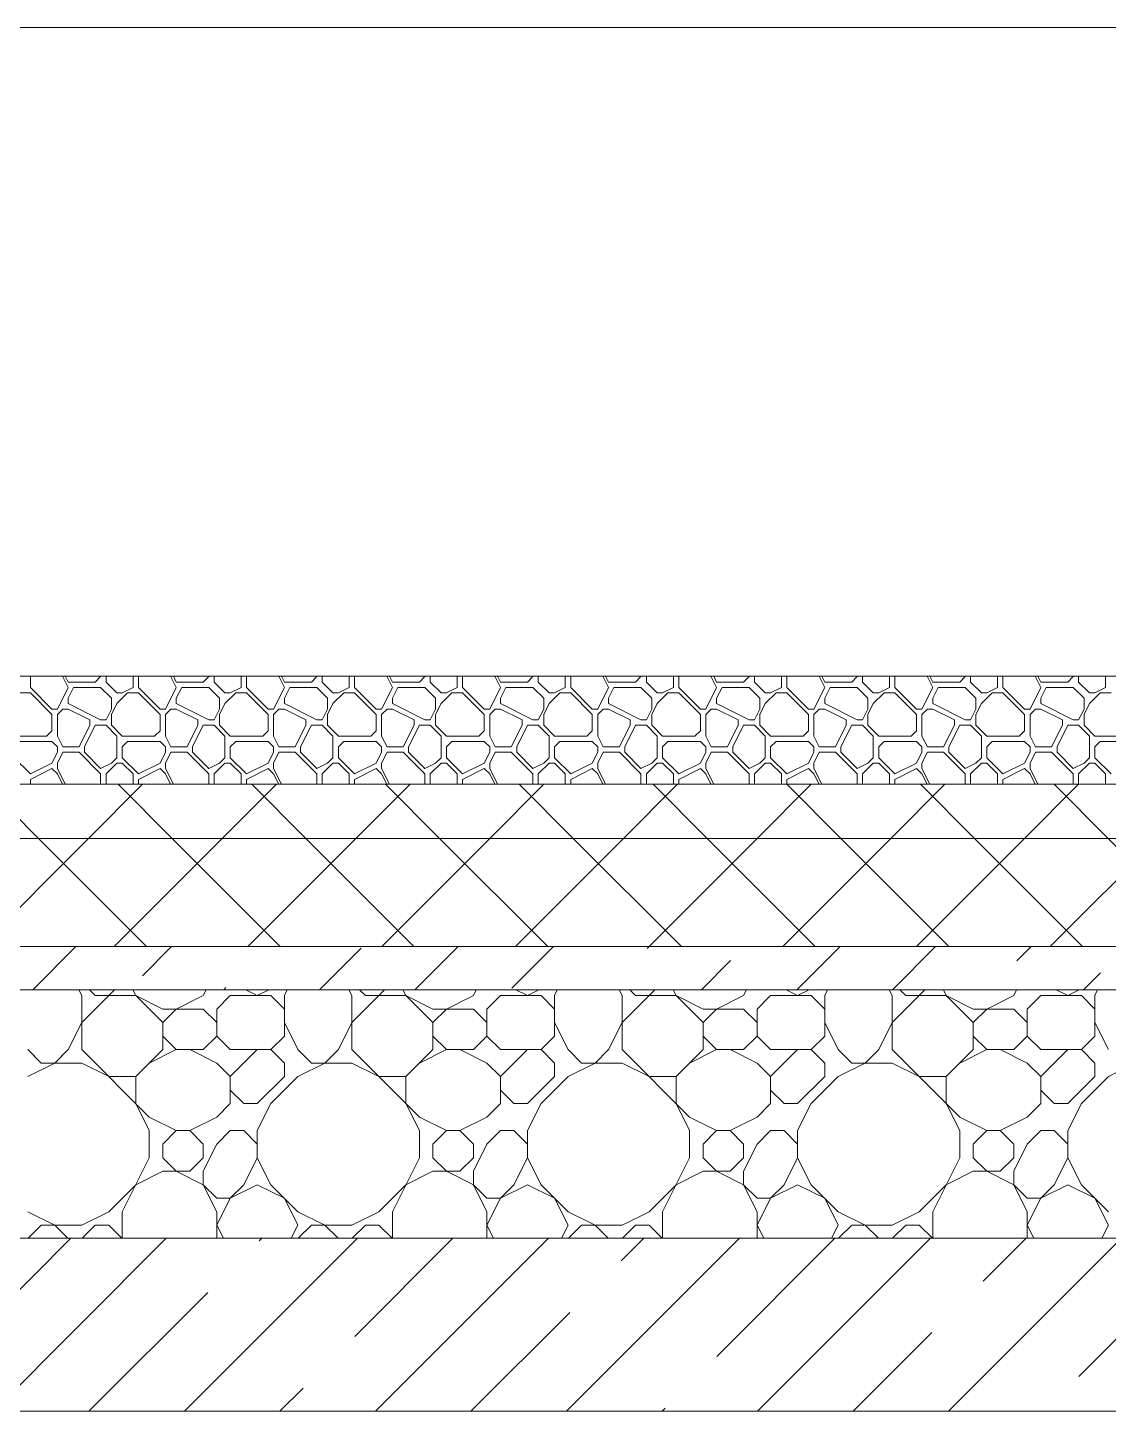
# Model space of a CAD drawing. Header units: millimetres. Extents: x 53645 to 137188, y 78097 to 135533.
# Drawn here: x 66644 to 67644, y 109600 to 110880 of the extents above; entities that cross this region are included whole.
import ezdxf

# ---------------------------------------------------------------- set-up
doc = ezdxf.new("R2010")
doc.units = ezdxf.units.MM
doc.layers.add('hatch', color=7, linetype='Continuous', lineweight=5)
doc.layers.add('Wall2', color=5, linetype='Continuous', lineweight=5)

msp = doc.modelspace()

# ---------------------------------------------------------------- linework, layer by layer
at = {"layer": 'hatch', "color": 251, "ltscale": 100}
for points in [[(66647, 110269.6), (66647, 110280)], [(66682, 110269.6), (66676.8, 110280)], [(66682, 110274.6), (66679.3, 110280)], [(66682, 110274.6), (66707, 110274.6)], [(66707, 110274.6), (66712, 110279.6)], [(66712, 110279.6), (66712, 110280)], [(66717, 110274.6), (66717, 110280)], [(66727, 110264.6), (66717, 110274.6)], [(66742, 110269.6), (66742, 110280)], [(66747, 110269.6), (66747, 110280)], [(66782, 110269.6), (66776.8, 110280)], [(66782, 110274.6), (66779.3, 110280)], [(66782, 110274.6), (66807, 110274.6)], [(66807, 110274.6), (66812, 110279.6)], [(66812, 110279.6), (66812, 110280)], [(66817, 110274.6), (66817, 110280)], [(66827, 110264.6), (66817, 110274.6)], [(66842, 110269.6), (66842, 110280)], [(66847, 110269.6), (66847, 110280)], [(66882, 110269.6), (66876.8, 110280)], [(66882, 110274.6), (66879.3, 110280)], [(66882, 110274.6), (66907, 110274.6)], [(66907, 110274.6), (66912, 110279.6)], [(66912, 110279.6), (66912, 110280)], [(66917, 110274.6), (66917, 110280)], [(66927, 110264.6), (66917, 110274.6)], [(66942, 110269.6), (66942, 110280)], [(66947, 110269.6), (66947, 110280)], [(66982, 110269.6), (66976.8, 110280)], [(66982, 110274.6), (66979.3, 110280)], [(66982, 110274.6), (67007, 110274.6)], [(67007, 110274.6), (67012, 110279.6)], [(67012, 110279.6), (67012, 110280)], [(67017, 110274.6), (67017, 110280)], [(67027, 110264.6), (67017, 110274.6)], [(67042, 110269.6), (67042, 110280)], [(67047, 110269.6), (67047, 110280)], [(67082, 110269.6), (67076.8, 110280)], [(67082, 110274.6), (67079.3, 110280)], [(67082, 110274.6), (67107, 110274.6)], [(67107, 110274.6), (67112, 110279.6)], [(67112, 110279.6), (67112, 110280)], [(67117, 110274.6), (67117, 110280)], [(67127, 110264.6), (67117, 110274.6)], [(67142, 110269.6), (67142, 110280)], [(67147, 110269.6), (67147, 110280)], [(67182, 110269.6), (67176.8, 110280)], [(67182, 110274.6), (67179.3, 110280)], [(67182, 110274.6), (67207, 110274.6)], [(67207, 110274.6), (67212, 110279.6)], [(67212, 110279.6), (67212, 110280)], [(67217, 110274.6), (67217, 110280)], [(67227, 110264.6), (67217, 110274.6)], [(67242, 110269.6), (67242, 110280)], [(67247, 110269.6), (67247, 110280)], [(67282, 110269.6), (67276.8, 110280)], [(67282, 110274.6), (67279.3, 110280)], [(67282, 110274.6), (67307, 110274.6)], [(67307, 110274.6), (67312, 110279.6)], [(67312, 110279.6), (67312, 110280)], [(67317, 110274.6), (67317, 110280)], [(67327, 110264.6), (67317, 110274.6)], [(67342, 110269.6), (67342, 110280)], [(67347, 110269.6), (67347, 110280)], [(67382, 110269.6), (67376.8, 110280)], [(67382, 110274.6), (67379.3, 110280)], [(67382, 110274.6), (67407, 110274.6)], [(67407, 110274.6), (67412, 110279.6)], [(67412, 110279.6), (67412, 110280)], [(67417, 110274.6), (67417, 110280)], [(67427, 110264.6), (67417, 110274.6)], [(67442, 110269.6), (67442, 110280)], [(67447, 110269.6), (67447, 110280)], [(67482, 110269.6), (67476.8, 110280)], [(67482, 110274.6), (67479.3, 110280)], [(67482, 110274.6), (67507, 110274.6)], [(67507, 110274.6), (67512, 110279.6)], [(67512, 110279.6), (67512, 110280)], [(67517, 110274.6), (67517, 110280)], [(67527, 110264.6), (67517, 110274.6)], [(67542, 110269.6), (67542, 110280)], [(67547, 110269.6), (67547, 110280)], [(67582, 110269.6), (67576.8, 110280)], [(67582, 110274.6), (67579.3, 110280)], [(67582, 110274.6), (67607, 110274.6)], [(67607, 110274.6), (67612, 110279.6)], [(67612, 110279.6), (67612, 110280)], [(67617, 110274.6), (67617, 110280)], [(67627, 110264.6), (67617, 110274.6)], [(67642, 110269.6), (67642, 110280)], [(66637, 110264.6), (66647, 110264.6)], [(66667, 110249.6), (66647, 110269.6)], [(66667, 110244.6), (66647, 110264.6)], [(66672, 110249.6), (66682, 110269.6)], [(66682, 110259.6), (66687, 110269.6)], [(66682, 110254.6), (66682, 110259.6)], [(66687, 110269.6), (66712, 110269.6)], [(66722, 110259.6), (66712, 110269.6)], [(66722, 110249.6), (66722, 110259.6)], [(66727, 110264.6), (66732, 110264.6)], [(66727, 110254.6), (66737, 110264.6)], [(66732, 110264.6), (66742, 110269.6)], [(66737, 110264.6), (66747, 110264.6)], [(66767, 110249.6), (66747, 110269.6)], [(66767, 110244.6), (66747, 110264.6)], [(66772, 110249.6), (66782, 110269.6)], [(66782, 110259.6), (66787, 110269.6)], [(66782, 110254.6), (66782, 110259.6)], [(66787, 110269.6), (66812, 110269.6)], [(66822, 110259.6), (66812, 110269.6)], [(66822, 110249.6), (66822, 110259.6)], [(66827, 110264.6), (66832, 110264.6)], [(66827, 110254.6), (66837, 110264.6)], [(66832, 110264.6), (66842, 110269.6)], [(66837, 110264.6), (66847, 110264.6)], [(66867, 110249.6), (66847, 110269.6)], [(66867, 110244.6), (66847, 110264.6)], [(66872, 110249.6), (66882, 110269.6)], [(66882, 110259.6), (66887, 110269.6)], [(66882, 110254.6), (66882, 110259.6)], [(66887, 110269.6), (66912, 110269.6)], [(66922, 110259.6), (66912, 110269.6)], [(66922, 110249.6), (66922, 110259.6)], [(66927, 110264.6), (66932, 110264.6)], [(66927, 110254.6), (66937, 110264.6)], [(66932, 110264.6), (66942, 110269.6)], [(66937, 110264.6), (66947, 110264.6)], [(66967, 110249.6), (66947, 110269.6)], [(66967, 110244.6), (66947, 110264.6)], [(66972, 110249.6), (66982, 110269.6)], [(66982, 110259.6), (66987, 110269.6)], [(66982, 110254.6), (66982, 110259.6)], [(66987, 110269.6), (67012, 110269.6)], [(67022, 110259.6), (67012, 110269.6)], [(67022, 110249.6), (67022, 110259.6)], [(67027, 110264.6), (67032, 110264.6)], [(67027, 110254.6), (67037, 110264.6)], [(67032, 110264.6), (67042, 110269.6)], [(67037, 110264.6), (67047, 110264.6)], [(67067, 110249.6), (67047, 110269.6)], [(67067, 110244.6), (67047, 110264.6)], [(67072, 110249.6), (67082, 110269.6)], [(67082, 110259.6), (67087, 110269.6)], [(67082, 110254.6), (67082, 110259.6)], [(67087, 110269.6), (67112, 110269.6)], [(67122, 110259.6), (67112, 110269.6)], [(67122, 110249.6), (67122, 110259.6)], [(67127, 110264.6), (67132, 110264.6)], [(67127, 110254.6), (67137, 110264.6)], [(67132, 110264.6), (67142, 110269.6)], [(67137, 110264.6), (67147, 110264.6)], [(67167, 110249.6), (67147, 110269.6)], [(67167, 110244.6), (67147, 110264.6)], [(67172, 110249.6), (67182, 110269.6)], [(67182, 110259.6), (67187, 110269.6)], [(67182, 110254.6), (67182, 110259.6)], [(67187, 110269.6), (67212, 110269.6)], [(67222, 110259.6), (67212, 110269.6)], [(67222, 110249.6), (67222, 110259.6)], [(67227, 110264.6), (67232, 110264.6)], [(67227, 110254.6), (67237, 110264.6)], [(67232, 110264.6), (67242, 110269.6)], [(67237, 110264.6), (67247, 110264.6)], [(67267, 110249.6), (67247, 110269.6)], [(67267, 110244.6), (67247, 110264.6)], [(67272, 110249.6), (67282, 110269.6)], [(67282, 110259.6), (67287, 110269.6)], [(67282, 110254.6), (67282, 110259.6)], [(67287, 110269.6), (67312, 110269.6)], [(67322, 110259.6), (67312, 110269.6)], [(67322, 110249.6), (67322, 110259.6)], [(67327, 110264.6), (67332, 110264.6)], [(67327, 110254.6), (67337, 110264.6)], [(67332, 110264.6), (67342, 110269.6)], [(67337, 110264.6), (67347, 110264.6)], [(67367, 110249.6), (67347, 110269.6)], [(67367, 110244.6), (67347, 110264.6)], [(67372, 110249.6), (67382, 110269.6)], [(67382, 110259.6), (67387, 110269.6)], [(67382, 110254.6), (67382, 110259.6)], [(67387, 110269.6), (67412, 110269.6)], [(67422, 110259.6), (67412, 110269.6)], [(67422, 110249.6), (67422, 110259.6)], [(67427, 110264.6), (67432, 110264.6)], [(67427, 110254.6), (67437, 110264.6)], [(67432, 110264.6), (67442, 110269.6)], [(67437, 110264.6), (67447, 110264.6)], [(67467, 110249.6), (67447, 110269.6)], [(67467, 110244.6), (67447, 110264.6)], [(67472, 110249.6), (67482, 110269.6)], [(67482, 110259.6), (67487, 110269.6)], [(67482, 110254.6), (67482, 110259.6)], [(67487, 110269.6), (67512, 110269.6)], [(67522, 110259.6), (67512, 110269.6)], [(67522, 110249.6), (67522, 110259.6)], [(67527, 110264.6), (67532, 110264.6)], [(67527, 110254.6), (67537, 110264.6)], [(67532, 110264.6), (67542, 110269.6)], [(67537, 110264.6), (67547, 110264.6)], [(67567, 110249.6), (67547, 110269.6)], [(67567, 110244.6), (67547, 110264.6)], [(67572, 110249.6), (67582, 110269.6)], [(67582, 110259.6), (67587, 110269.6)], [(67582, 110254.6), (67582, 110259.6)], [(67587, 110269.6), (67612, 110269.6)], [(67622, 110259.6), (67612, 110269.6)], [(67622, 110249.6), (67622, 110259.6)], [(67627, 110264.6), (67632, 110264.6)], [(67627, 110254.6), (67637, 110264.6)], [(67632, 110264.6), (67642, 110269.6)], [(67637, 110264.6), (67647, 110264.6)], [(66667, 110249.6), (66672, 110249.6)], [(66672, 110244.6), (66677, 110249.6)], [(66677, 110249.6), (66682, 110249.6)], [(66712, 110239.6), (66682, 110254.6)], [(66702, 110239.6), (66682, 110249.6)], [(66717, 110239.6), (66722, 110249.6)], [(66717, 110239.6), (66722, 110249.6)], [(66722, 110244.6), (66727, 110254.6)], [(66767, 110249.6), (66772, 110249.6)], [(66772, 110244.6), (66777, 110249.6)], [(66777, 110249.6), (66782, 110249.6)], [(66812, 110239.6), (66782, 110254.6)], [(66802, 110239.6), (66782, 110249.6)], [(66817, 110239.6), (66822, 110249.6)], [(66817, 110239.6), (66822, 110249.6)], [(66822, 110244.6), (66827, 110254.6)], [(66867, 110249.6), (66872, 110249.6)], [(66872, 110244.6), (66877, 110249.6)], [(66877, 110249.6), (66882, 110249.6)], [(66912, 110239.6), (66882, 110254.6)], [(66902, 110239.6), (66882, 110249.6)], [(66917, 110239.6), (66922, 110249.6)], [(66917, 110239.6), (66922, 110249.6)], [(66922, 110244.6), (66927, 110254.6)], [(66967, 110249.6), (66972, 110249.6)], [(66972, 110244.6), (66977, 110249.6)], [(66977, 110249.6), (66982, 110249.6)], [(67012, 110239.6), (66982, 110254.6)], [(67002, 110239.6), (66982, 110249.6)], [(67017, 110239.6), (67022, 110249.6)], [(67017, 110239.6), (67022, 110249.6)], [(67022, 110244.6), (67027, 110254.6)], [(67067, 110249.6), (67072, 110249.6)], [(67072, 110244.6), (67077, 110249.6)], [(67077, 110249.6), (67082, 110249.6)], [(67112, 110239.6), (67082, 110254.6)], [(67102, 110239.6), (67082, 110249.6)], [(67117, 110239.6), (67122, 110249.6)], [(67117, 110239.6), (67122, 110249.6)], [(67122, 110244.6), (67127, 110254.6)], [(67167, 110249.6), (67172, 110249.6)], [(67172, 110244.6), (67177, 110249.6)], [(67177, 110249.6), (67182, 110249.6)], [(67212, 110239.6), (67182, 110254.6)], [(67202, 110239.6), (67182, 110249.6)], [(67217, 110239.6), (67222, 110249.6)], [(67217, 110239.6), (67222, 110249.6)], [(67222, 110244.6), (67227, 110254.6)], [(67267, 110249.6), (67272, 110249.6)], [(67272, 110244.6), (67277, 110249.6)], [(67277, 110249.6), (67282, 110249.6)], [(67312, 110239.6), (67282, 110254.6)], [(67302, 110239.6), (67282, 110249.6)], [(67317, 110239.6), (67322, 110249.6)], [(67317, 110239.6), (67322, 110249.6)], [(67322, 110244.6), (67327, 110254.6)], [(67367, 110249.6), (67372, 110249.6)], [(67372, 110244.6), (67377, 110249.6)], [(67377, 110249.6), (67382, 110249.6)], [(67412, 110239.6), (67382, 110254.6)], [(67402, 110239.6), (67382, 110249.6)], [(67417, 110239.6), (67422, 110249.6)], [(67417, 110239.6), (67422, 110249.6)], [(67422, 110244.6), (67427, 110254.6)], [(67467, 110249.6), (67472, 110249.6)], [(67472, 110244.6), (67477, 110249.6)], [(67477, 110249.6), (67482, 110249.6)], [(67512, 110239.6), (67482, 110254.6)], [(67502, 110239.6), (67482, 110249.6)], [(67517, 110239.6), (67522, 110249.6)], [(67517, 110239.6), (67522, 110249.6)], [(67522, 110244.6), (67527, 110254.6)], [(67567, 110249.6), (67572, 110249.6)], [(67572, 110244.6), (67577, 110249.6)], [(67577, 110249.6), (67582, 110249.6)], [(67612, 110239.6), (67582, 110254.6)], [(67602, 110239.6), (67582, 110249.6)], [(67617, 110239.6), (67622, 110249.6)], [(67617, 110239.6), (67622, 110249.6)], [(67622, 110244.6), (67627, 110254.6)], [(66667, 110229.6), (66667, 110244.6)], [(66672, 110224.6), (66672, 110244.6)], [(66692, 110214.6), (66702, 110234.6)], [(66697, 110214.6), (66707, 110234.6)], [(66702, 110234.6), (66702, 110239.6)], [(66707, 110234.6), (66717, 110234.6)], [(66712, 110239.6), (66717, 110239.6)], [(66727, 110224.6), (66717, 110234.6)], [(66722, 110234.6), (66722, 110244.6)], [(66732, 110224.6), (66722, 110234.6)], [(66767, 110229.6), (66767, 110244.6)], [(66772, 110224.6), (66772, 110244.6)], [(66792, 110214.6), (66802, 110234.6)], [(66797, 110214.6), (66807, 110234.6)], [(66802, 110234.6), (66802, 110239.6)], [(66807, 110234.6), (66817, 110234.6)], [(66812, 110239.6), (66817, 110239.6)], [(66827, 110224.6), (66817, 110234.6)], [(66822, 110234.6), (66822, 110244.6)], [(66832, 110224.6), (66822, 110234.6)], [(66867, 110229.6), (66867, 110244.6)], [(66872, 110224.6), (66872, 110244.6)], [(66892, 110214.6), (66902, 110234.6)], [(66897, 110214.6), (66907, 110234.6)], [(66902, 110234.6), (66902, 110239.6)], [(66907, 110234.6), (66917, 110234.6)], [(66912, 110239.6), (66917, 110239.6)], [(66927, 110224.6), (66917, 110234.6)], [(66922, 110234.6), (66922, 110244.6)], [(66932, 110224.6), (66922, 110234.6)], [(66967, 110229.6), (66967, 110244.6)], [(66972, 110224.6), (66972, 110244.6)], [(66992, 110214.6), (67002, 110234.6)], [(66997, 110214.6), (67007, 110234.6)], [(67002, 110234.6), (67002, 110239.6)], [(67007, 110234.6), (67017, 110234.6)], [(67012, 110239.6), (67017, 110239.6)], [(67027, 110224.6), (67017, 110234.6)], [(67022, 110234.6), (67022, 110244.6)], [(67032, 110224.6), (67022, 110234.6)], [(67067, 110229.6), (67067, 110244.6)], [(67072, 110224.6), (67072, 110244.6)], [(67092, 110214.6), (67102, 110234.6)], [(67097, 110214.6), (67107, 110234.6)], [(67102, 110234.6), (67102, 110239.6)], [(67107, 110234.6), (67117, 110234.6)], [(67112, 110239.6), (67117, 110239.6)], [(67127, 110224.6), (67117, 110234.6)], [(67122, 110234.6), (67122, 110244.6)], [(67132, 110224.6), (67122, 110234.6)], [(67167, 110229.6), (67167, 110244.6)], [(67172, 110224.6), (67172, 110244.6)], [(67192, 110214.6), (67202, 110234.6)], [(67197, 110214.6), (67207, 110234.6)], [(67202, 110234.6), (67202, 110239.6)], [(67207, 110234.6), (67217, 110234.6)], [(67212, 110239.6), (67217, 110239.6)], [(67227, 110224.6), (67217, 110234.6)], [(67222, 110234.6), (67222, 110244.6)], [(67232, 110224.6), (67222, 110234.6)], [(67267, 110229.6), (67267, 110244.6)], [(67272, 110224.6), (67272, 110244.6)], [(67292, 110214.6), (67302, 110234.6)], [(67297, 110214.6), (67307, 110234.6)], [(67302, 110234.6), (67302, 110239.6)], [(67307, 110234.6), (67317, 110234.6)], [(67312, 110239.6), (67317, 110239.6)], [(67327, 110224.6), (67317, 110234.6)], [(67322, 110234.6), (67322, 110244.6)], [(67332, 110224.6), (67322, 110234.6)], [(67367, 110229.6), (67367, 110244.6)], [(67372, 110224.6), (67372, 110244.6)], [(67392, 110214.6), (67402, 110234.6)], [(67397, 110214.6), (67407, 110234.6)], [(67402, 110234.6), (67402, 110239.6)], [(67407, 110234.6), (67417, 110234.6)], [(67412, 110239.6), (67417, 110239.6)], [(67427, 110224.6), (67417, 110234.6)], [(67422, 110234.6), (67422, 110244.6)], [(67432, 110224.6), (67422, 110234.6)], [(67467, 110229.6), (67467, 110244.6)], [(67472, 110224.6), (67472, 110244.6)], [(67492, 110214.6), (67502, 110234.6)], [(67497, 110214.6), (67507, 110234.6)], [(67502, 110234.6), (67502, 110239.6)], [(67507, 110234.6), (67517, 110234.6)], [(67512, 110239.6), (67517, 110239.6)], [(67527, 110224.6), (67517, 110234.6)], [(67522, 110234.6), (67522, 110244.6)], [(67532, 110224.6), (67522, 110234.6)], [(67567, 110229.6), (67567, 110244.6)], [(67572, 110224.6), (67572, 110244.6)], [(67592, 110214.6), (67602, 110234.6)], [(67597, 110214.6), (67607, 110234.6)], [(67602, 110234.6), (67602, 110239.6)], [(67607, 110234.6), (67617, 110234.6)], [(67612, 110239.6), (67617, 110239.6)], [(67627, 110224.6), (67617, 110234.6)], [(67622, 110234.6), (67622, 110244.6)], [(67632, 110224.6), (67622, 110234.6)], [(66632, 110224.6), (66662, 110224.6)], [(66662, 110224.6), (66667, 110229.6)], [(66677, 110214.6), (66672, 110224.6)], [(66727, 110204.6), (66727, 110224.6)], [(66732, 110224.6), (66762, 110224.6)], [(66762, 110224.6), (66767, 110229.6)], [(66777, 110214.6), (66772, 110224.6)], [(66827, 110204.6), (66827, 110224.6)], [(66832, 110224.6), (66862, 110224.6)], [(66862, 110224.6), (66867, 110229.6)], [(66877, 110214.6), (66872, 110224.6)], [(66927, 110204.6), (66927, 110224.6)], [(66932, 110224.6), (66962, 110224.6)], [(66962, 110224.6), (66967, 110229.6)], [(66977, 110214.6), (66972, 110224.6)], [(67027, 110204.6), (67027, 110224.6)], [(67032, 110224.6), (67062, 110224.6)], [(67062, 110224.6), (67067, 110229.6)], [(67077, 110214.6), (67072, 110224.6)], [(67127, 110204.6), (67127, 110224.6)], [(67132, 110224.6), (67162, 110224.6)], [(67162, 110224.6), (67167, 110229.6)], [(67177, 110214.6), (67172, 110224.6)], [(67227, 110204.6), (67227, 110224.6)], [(67232, 110224.6), (67262, 110224.6)], [(67262, 110224.6), (67267, 110229.6)], [(67277, 110214.6), (67272, 110224.6)], [(67327, 110204.6), (67327, 110224.6)], [(67332, 110224.6), (67362, 110224.6)], [(67362, 110224.6), (67367, 110229.6)], [(67377, 110214.6), (67372, 110224.6)], [(67427, 110204.6), (67427, 110224.6)], [(67432, 110224.6), (67462, 110224.6)], [(67462, 110224.6), (67467, 110229.6)], [(67477, 110214.6), (67472, 110224.6)], [(67527, 110204.6), (67527, 110224.6)], [(67532, 110224.6), (67562, 110224.6)], [(67562, 110224.6), (67567, 110229.6)], [(67577, 110214.6), (67572, 110224.6)], [(67627, 110204.6), (67627, 110224.6)], [(67632, 110224.6), (67662, 110224.6)], [(66637, 110219.6), (66667, 110219.6)], [(66672, 110214.6), (66667, 110219.6)], [(66667, 110199.6), (66672, 110209.6)], [(66672, 110209.6), (66672, 110214.6)], [(66672, 110199.6), (66677, 110209.6)], [(66677, 110214.6), (66692, 110214.6)], [(66677, 110209.6), (66692, 110209.6)], [(66712, 110189.6), (66692, 110209.6)], [(66697, 110209.6), (66697, 110214.6)], [(66712, 110194.6), (66697, 110209.6)], [(66732, 110214.6), (66737, 110219.6)], [(66732, 110204.6), (66732, 110214.6)], [(66737, 110219.6), (66767, 110219.6)], [(66772, 110214.6), (66767, 110219.6)], [(66767, 110199.6), (66772, 110209.6)], [(66772, 110209.6), (66772, 110214.6)], [(66772, 110199.6), (66777, 110209.6)], [(66777, 110214.6), (66792, 110214.6)], [(66777, 110209.6), (66792, 110209.6)], [(66812, 110189.6), (66792, 110209.6)], [(66797, 110209.6), (66797, 110214.6)], [(66812, 110194.6), (66797, 110209.6)], [(66832, 110214.6), (66837, 110219.6)], [(66832, 110204.6), (66832, 110214.6)], [(66837, 110219.6), (66867, 110219.6)], [(66872, 110214.6), (66867, 110219.6)], [(66867, 110199.6), (66872, 110209.6)], [(66872, 110209.6), (66872, 110214.6)], [(66872, 110199.6), (66877, 110209.6)], [(66877, 110214.6), (66892, 110214.6)], [(66877, 110209.6), (66892, 110209.6)], [(66912, 110189.6), (66892, 110209.6)], [(66897, 110209.6), (66897, 110214.6)], [(66912, 110194.6), (66897, 110209.6)], [(66932, 110214.6), (66937, 110219.6)], [(66932, 110204.6), (66932, 110214.6)], [(66937, 110219.6), (66967, 110219.6)], [(66972, 110214.6), (66967, 110219.6)], [(66967, 110199.6), (66972, 110209.6)], [(66972, 110209.6), (66972, 110214.6)], [(66972, 110199.6), (66977, 110209.6)], [(66977, 110214.6), (66992, 110214.6)], [(66977, 110209.6), (66992, 110209.6)], [(67012, 110189.6), (66992, 110209.6)], [(66997, 110209.6), (66997, 110214.6)], [(67012, 110194.6), (66997, 110209.6)], [(67032, 110214.6), (67037, 110219.6)], [(67032, 110204.6), (67032, 110214.6)], [(67037, 110219.6), (67067, 110219.6)], [(67072, 110214.6), (67067, 110219.6)], [(67067, 110199.6), (67072, 110209.6)], [(67072, 110209.6), (67072, 110214.6)], [(67072, 110199.6), (67077, 110209.6)], [(67077, 110214.6), (67092, 110214.6)], [(67077, 110209.6), (67092, 110209.6)], [(67112, 110189.6), (67092, 110209.6)], [(67097, 110209.6), (67097, 110214.6)], [(67112, 110194.6), (67097, 110209.6)], [(67132, 110214.6), (67137, 110219.6)], [(67132, 110204.6), (67132, 110214.6)], [(67137, 110219.6), (67167, 110219.6)], [(67172, 110214.6), (67167, 110219.6)], [(67167, 110199.6), (67172, 110209.6)], [(67172, 110209.6), (67172, 110214.6)], [(67172, 110199.6), (67177, 110209.6)], [(67177, 110214.6), (67192, 110214.6)], [(67177, 110209.6), (67192, 110209.6)], [(67212, 110189.6), (67192, 110209.6)], [(67197, 110209.6), (67197, 110214.6)], [(67212, 110194.6), (67197, 110209.6)], [(67232, 110214.6), (67237, 110219.6)], [(67232, 110204.6), (67232, 110214.6)], [(67237, 110219.6), (67267, 110219.6)], [(67272, 110214.6), (67267, 110219.6)], [(67267, 110199.6), (67272, 110209.6)], [(67272, 110209.6), (67272, 110214.6)], [(67272, 110199.6), (67277, 110209.6)], [(67277, 110214.6), (67292, 110214.6)], [(67277, 110209.6), (67292, 110209.6)], [(67312, 110189.6), (67292, 110209.6)], [(67297, 110209.6), (67297, 110214.6)], [(67312, 110194.6), (67297, 110209.6)], [(67332, 110214.6), (67337, 110219.6)], [(67332, 110204.6), (67332, 110214.6)], [(67337, 110219.6), (67367, 110219.6)], [(67372, 110214.6), (67367, 110219.6)], [(67367, 110199.6), (67372, 110209.6)], [(67372, 110209.6), (67372, 110214.6)], [(67372, 110199.6), (67377, 110209.6)], [(67377, 110214.6), (67392, 110214.6)], [(67377, 110209.6), (67392, 110209.6)], [(67412, 110189.6), (67392, 110209.6)], [(67397, 110209.6), (67397, 110214.6)], [(67412, 110194.6), (67397, 110209.6)], [(67432, 110214.6), (67437, 110219.6)], [(67432, 110204.6), (67432, 110214.6)], [(67437, 110219.6), (67467, 110219.6)], [(67472, 110214.6), (67467, 110219.6)], [(67467, 110199.6), (67472, 110209.6)], [(67472, 110209.6), (67472, 110214.6)], [(67472, 110199.6), (67477, 110209.6)], [(67477, 110214.6), (67492, 110214.6)], [(67477, 110209.6), (67492, 110209.6)], [(67512, 110189.6), (67492, 110209.6)], [(67497, 110209.6), (67497, 110214.6)], [(67512, 110194.6), (67497, 110209.6)], [(67532, 110214.6), (67537, 110219.6)], [(67532, 110204.6), (67532, 110214.6)], [(67537, 110219.6), (67567, 110219.6)], [(67572, 110214.6), (67567, 110219.6)], [(67567, 110199.6), (67572, 110209.6)], [(67572, 110209.6), (67572, 110214.6)], [(67572, 110199.6), (67577, 110209.6)], [(67577, 110214.6), (67592, 110214.6)], [(67577, 110209.6), (67592, 110209.6)], [(67612, 110189.6), (67592, 110209.6)], [(67597, 110209.6), (67597, 110214.6)], [(67612, 110194.6), (67597, 110209.6)], [(67632, 110214.6), (67637, 110219.6)], [(67632, 110204.6), (67632, 110214.6)], [(67637, 110219.6), (67667, 110219.6)], [(66647, 110189.6), (66632, 110204.6)], [(66647, 110189.6), (66667, 110199.6)], [(66672, 110194.6), (66672, 110199.6)], [(66712, 110194.6), (66722, 110199.6)], [(66717, 110189.6), (66727, 110199.6)], [(66722, 110199.6), (66727, 110204.6)], [(66727, 110199.6), (66732, 110199.6)], [(66747, 110189.6), (66732, 110204.6)], [(66742, 110189.6), (66732, 110199.6)], [(66747, 110189.6), (66767, 110199.6)], [(66772, 110194.6), (66772, 110199.6)], [(66812, 110194.6), (66822, 110199.6)], [(66817, 110189.6), (66827, 110199.6)], [(66822, 110199.6), (66827, 110204.6)], [(66827, 110199.6), (66832, 110199.6)], [(66847, 110189.6), (66832, 110204.6)], [(66842, 110189.6), (66832, 110199.6)], [(66847, 110189.6), (66867, 110199.6)], [(66872, 110194.6), (66872, 110199.6)], [(66912, 110194.6), (66922, 110199.6)], [(66917, 110189.6), (66927, 110199.6)], [(66922, 110199.6), (66927, 110204.6)], [(66927, 110199.6), (66932, 110199.6)], [(66947, 110189.6), (66932, 110204.6)], [(66942, 110189.6), (66932, 110199.6)], [(66947, 110189.6), (66967, 110199.6)], [(66972, 110194.6), (66972, 110199.6)], [(67012, 110194.6), (67022, 110199.6)], [(67017, 110189.6), (67027, 110199.6)], [(67022, 110199.6), (67027, 110204.6)], [(67027, 110199.6), (67032, 110199.6)], [(67047, 110189.6), (67032, 110204.6)], [(67042, 110189.6), (67032, 110199.6)], [(67047, 110189.6), (67067, 110199.6)], [(67072, 110194.6), (67072, 110199.6)], [(67112, 110194.6), (67122, 110199.6)], [(67117, 110189.6), (67127, 110199.6)], [(67122, 110199.6), (67127, 110204.6)], [(67127, 110199.6), (67132, 110199.6)], [(67147, 110189.6), (67132, 110204.6)], [(67142, 110189.6), (67132, 110199.6)], [(67147, 110189.6), (67167, 110199.6)], [(67172, 110194.6), (67172, 110199.6)], [(67212, 110194.6), (67222, 110199.6)], [(67217, 110189.6), (67227, 110199.6)], [(67222, 110199.6), (67227, 110204.6)], [(67227, 110199.6), (67232, 110199.6)], [(67247, 110189.6), (67232, 110204.6)], [(67242, 110189.6), (67232, 110199.6)], [(67247, 110189.6), (67267, 110199.6)], [(67272, 110194.6), (67272, 110199.6)], [(67312, 110194.6), (67322, 110199.6)], [(67317, 110189.6), (67327, 110199.6)], [(67322, 110199.6), (67327, 110204.6)], [(67327, 110199.6), (67332, 110199.6)], [(67347, 110189.6), (67332, 110204.6)], [(67342, 110189.6), (67332, 110199.6)], [(67347, 110189.6), (67367, 110199.6)], [(67372, 110194.6), (67372, 110199.6)], [(67412, 110194.6), (67422, 110199.6)], [(67417, 110189.6), (67427, 110199.6)], [(67422, 110199.6), (67427, 110204.6)], [(67427, 110199.6), (67432, 110199.6)], [(67447, 110189.6), (67432, 110204.6)], [(67442, 110189.6), (67432, 110199.6)], [(67447, 110189.6), (67467, 110199.6)], [(67472, 110194.6), (67472, 110199.6)], [(67512, 110194.6), (67522, 110199.6)], [(67517, 110189.6), (67527, 110199.6)], [(67522, 110199.6), (67527, 110204.6)], [(67527, 110199.6), (67532, 110199.6)], [(67547, 110189.6), (67532, 110204.6)], [(67542, 110189.6), (67532, 110199.6)], [(67547, 110189.6), (67567, 110199.6)], [(67572, 110194.6), (67572, 110199.6)], [(67612, 110194.6), (67622, 110199.6)], [(67617, 110189.6), (67627, 110199.6)], [(67622, 110199.6), (67627, 110204.6)], [(67627, 110199.6), (67632, 110199.6)], [(67647, 110189.6), (67632, 110204.6)], [(67642, 110189.6), (67632, 110199.6)], [(66647, 110184.6), (66667, 110194.6)], [(66647, 110180), (66647, 110184.6)], [(66672, 110189.6), (66667, 110194.6)], [(66679.3, 110180), (66672, 110194.6)], [(66676.8, 110180), (66672, 110189.6)], [(66712, 110180), (66712, 110189.6)], [(66717, 110180), (66717, 110189.6)], [(66742, 110180), (66742, 110189.6)], [(66747, 110184.6), (66767, 110194.6)], [(66747, 110180), (66747, 110184.6)], [(66772, 110189.6), (66767, 110194.6)], [(66779.3, 110180), (66772, 110194.6)], [(66776.8, 110180), (66772, 110189.6)], [(66812, 110180), (66812, 110189.6)], [(66817, 110180), (66817, 110189.6)], [(66842, 110180), (66842, 110189.6)], [(66847, 110184.6), (66867, 110194.6)], [(66847, 110180), (66847, 110184.6)], [(66872, 110189.6), (66867, 110194.6)], [(66879.3, 110180), (66872, 110194.6)], [(66876.8, 110180), (66872, 110189.6)], [(66912, 110180), (66912, 110189.6)], [(66917, 110180), (66917, 110189.6)], [(66942, 110180), (66942, 110189.6)], [(66947, 110184.6), (66967, 110194.6)], [(66947, 110180), (66947, 110184.6)], [(66972, 110189.6), (66967, 110194.6)], [(66979.3, 110180), (66972, 110194.6)], [(66976.8, 110180), (66972, 110189.6)], [(67012, 110180), (67012, 110189.6)], [(67017, 110180), (67017, 110189.6)], [(67042, 110180), (67042, 110189.6)], [(67047, 110184.6), (67067, 110194.6)], [(67047, 110180), (67047, 110184.6)], [(67072, 110189.6), (67067, 110194.6)], [(67079.3, 110180), (67072, 110194.6)], [(67076.8, 110180), (67072, 110189.6)], [(67112, 110180), (67112, 110189.6)], [(67117, 110180), (67117, 110189.6)], [(67142, 110180), (67142, 110189.6)], [(67147, 110184.6), (67167, 110194.6)], [(67147, 110180), (67147, 110184.6)], [(67172, 110189.6), (67167, 110194.6)], [(67179.3, 110180), (67172, 110194.6)], [(67176.8, 110180), (67172, 110189.6)], [(67212, 110180), (67212, 110189.6)], [(67217, 110180), (67217, 110189.6)], [(67242, 110180), (67242, 110189.6)], [(67247, 110184.6), (67267, 110194.6)], [(67247, 110180), (67247, 110184.6)], [(67272, 110189.6), (67267, 110194.6)], [(67279.3, 110180), (67272, 110194.6)], [(67276.8, 110180), (67272, 110189.6)], [(67312, 110180), (67312, 110189.6)], [(67317, 110180), (67317, 110189.6)], [(67342, 110180), (67342, 110189.6)], [(67347, 110184.6), (67367, 110194.6)], [(67347, 110180), (67347, 110184.6)], [(67372, 110189.6), (67367, 110194.6)], [(67379.3, 110180), (67372, 110194.6)], [(67376.8, 110180), (67372, 110189.6)], [(67412, 110180), (67412, 110189.6)], [(67417, 110180), (67417, 110189.6)], [(67442, 110180), (67442, 110189.6)], [(67447, 110184.6), (67467, 110194.6)], [(67447, 110180), (67447, 110184.6)], [(67472, 110189.6), (67467, 110194.6)], [(67479.3, 110180), (67472, 110194.6)], [(67476.8, 110180), (67472, 110189.6)], [(67512, 110180), (67512, 110189.6)], [(67517, 110180), (67517, 110189.6)], [(67542, 110180), (67542, 110189.6)], [(67547, 110184.6), (67567, 110194.6)], [(67547, 110180), (67547, 110184.6)], [(67572, 110189.6), (67567, 110194.6)], [(67579.3, 110180), (67572, 110194.6)], [(67576.8, 110180), (67572, 110189.6)], [(67612, 110180), (67612, 110189.6)], [(67617, 110180), (67617, 110189.6)], [(67642, 110180), (67642, 110189.6)], [(74636.5, 110180), (61406.4, 110180)], [(61406.4, 110180), (74636.5, 110180)], [(66654.5, 110130), (66604.5, 110180)], [(66700.8, 110130), (66750.8, 110180)], [(66778.2, 110130), (66728.2, 110180)], [(66824.6, 110130), (66874.6, 110180)], [(66901.9, 110130), (66851.9, 110180)], [(66948.3, 110130), (66998.3, 110180)], [(67025.7, 110130), (66975.7, 110180)], [(67072.1, 110130), (67122.1, 110180)], [(67149.4, 110130), (67099.4, 110180)], [(67195.8, 110130), (67245.8, 110180)], [(67273.2, 110130), (67223.2, 110180)], [(67319.6, 110130), (67369.6, 110180)], [(67396.9, 110130), (67346.9, 110180)], [(67443.3, 110130), (67493.3, 110180)], [(67520.7, 110130), (67470.7, 110180)], [(67567, 110130), (67617, 110180)], [(67644.4, 110130), (67594.4, 110180)], [(74636.5, 110130), (61406.4, 110130)], [(61406.4, 110130), (74636.5, 110130)], [(66600.8, 110030), (66700.8, 110130)], [(66754.5, 110030), (66654.5, 110130)], [(66724.6, 110030), (66824.6, 110130)], [(66878.2, 110030), (66778.2, 110130)], [(66848.3, 110030), (66948.3, 110130)], [(67001.9, 110030), (66901.9, 110130)], [(66972.1, 110030), (67072.1, 110130)], [(67125.7, 110030), (67025.7, 110130)], [(67095.8, 110030), (67195.8, 110130)], [(67249.4, 110030), (67149.4, 110130)], [(67219.6, 110030), (67319.6, 110130)], [(67373.2, 110030), (67273.2, 110130)], [(67343.3, 110030), (67443.3, 110130)], [(67496.9, 110030), (67396.9, 110130)], [(67467, 110030), (67567, 110130)], [(67620.7, 110030), (67520.7, 110130)], [(67590.8, 110030), (67690.8, 110130)], [(67744.4, 110030), (67644.4, 110130)], [(74636.5, 110030), (61406.4, 110030)], [(61406.4, 110030), (74636.5, 110030)], [(66649.2, 109990), (66689.2, 110030)], [(66750.6, 110002.9), (66777.6, 110030)], [(67002.8, 109990), (67042.8, 110030)], [(67092.6, 109991.4), (67131.2, 110030)], [(67217.7, 110028.1), (67219.6, 110030)], [(67356.3, 109990), (67396.3, 110030)], [(67444.7, 109990), (67484.7, 110030)], [(67559.8, 110016.6), (67573.1, 110030)], [(66914.4, 109990), (66953, 110028.5)], [(67267.9, 109990), (67295, 110017.1)], [(67621.5, 109990), (67637.1, 110005.6)], [(66826, 109990), (66827.9, 109991.9)], [(74636.5, 109990), (61406.4, 109990)], [(61406.4, 109990), (74636.5, 109990)], [(66694.5, 109984.6), (66691.8, 109990)], [(66694.5, 109959.6), (66724.8, 109990)], [(66694.5, 109934.6), (66694.5, 109984.6)], [(66707, 109984.6), (66701.7, 109990)], [(66707, 109984.6), (66744.5, 109984.6)], [(66744.5, 109984.6), (66741.8, 109990)], [(66769.5, 109959.6), (66744.5, 109984.6)], [(66769.5, 109972.1), (66744.5, 109984.6)], [(66782, 109972.1), (66807, 109984.6)], [(66807, 109984.6), (66809.6, 109990)], [(66819.5, 109972.1), (66832, 109984.6)], [(66832, 109984.6), (66869.5, 109984.6)], [(66857, 109984.6), (66846.3, 109990)], [(66857, 109984.6), (66867.6, 109990)], [(66882, 109972.1), (66869.5, 109984.6)], [(66882, 109984.6), (66884.6, 109990)], [(66882, 109947.1), (66882, 109984.6)], [(66944.5, 109984.6), (66941.8, 109990)], [(66944.5, 109959.6), (66974.8, 109990)], [(66944.5, 109934.6), (66944.5, 109984.6)], [(66957, 109984.6), (66951.7, 109990)], [(66957, 109984.6), (66994.5, 109984.6)], [(66994.5, 109984.6), (66991.8, 109990)], [(67019.5, 109959.6), (66994.5, 109984.6)], [(67019.5, 109972.1), (66994.5, 109984.6)], [(67032, 109972.1), (67057, 109984.6)], [(67057, 109984.6), (67059.6, 109990)], [(67069.5, 109972.1), (67082, 109984.6)], [(67082, 109984.6), (67119.5, 109984.6)], [(67107, 109984.6), (67096.3, 109990)], [(67107, 109984.6), (67117.6, 109990)], [(67132, 109972.1), (67119.5, 109984.6)], [(67132, 109984.6), (67134.6, 109990)], [(67132, 109947.1), (67132, 109984.6)], [(67194.5, 109984.6), (67191.8, 109990)], [(67194.5, 109959.6), (67224.8, 109990)], [(67194.5, 109934.6), (67194.5, 109984.6)], [(67207, 109984.6), (67201.7, 109990)], [(67207, 109984.6), (67244.5, 109984.6)], [(67244.5, 109984.6), (67241.8, 109990)], [(67269.5, 109959.6), (67244.5, 109984.6)], [(67269.5, 109972.1), (67244.5, 109984.6)], [(67282, 109972.1), (67307, 109984.6)], [(67307, 109984.6), (67309.6, 109990)], [(67319.5, 109972.1), (67332, 109984.6)], [(67332, 109984.6), (67369.5, 109984.6)], [(67357, 109984.6), (67346.3, 109990)], [(67357, 109984.6), (67367.6, 109990)], [(67382, 109972.1), (67369.5, 109984.6)], [(67382, 109984.6), (67384.6, 109990)], [(67382, 109947.1), (67382, 109984.6)], [(67444.5, 109984.6), (67441.8, 109990)], [(67444.5, 109959.6), (67474.8, 109990)], [(67444.5, 109934.6), (67444.5, 109984.6)], [(67457, 109984.6), (67451.7, 109990)], [(67457, 109984.6), (67494.5, 109984.6)], [(67494.5, 109984.6), (67491.8, 109990)], [(67519.5, 109959.6), (67494.5, 109984.6)], [(67519.5, 109972.1), (67494.5, 109984.6)], [(67532, 109972.1), (67557, 109984.6)], [(67557, 109984.6), (67559.6, 109990)], [(67569.5, 109972.1), (67582, 109984.6)], [(67582, 109984.6), (67619.5, 109984.6)], [(67607, 109984.6), (67596.3, 109990)], [(67607, 109984.6), (67617.6, 109990)], [(67632, 109972.1), (67619.5, 109984.6)], [(67632, 109984.6), (67634.6, 109990)], [(67632, 109947.1), (67632, 109984.6)], [(66769.5, 109972.1), (66807, 109972.1)], [(66769.5, 109959.6), (66782, 109972.1)], [(66819.5, 109959.6), (66807, 109972.1)], [(66819.5, 109947.1), (66819.5, 109972.1)], [(67019.5, 109972.1), (67057, 109972.1)], [(67019.5, 109959.6), (67032, 109972.1)], [(67069.5, 109959.6), (67057, 109972.1)], [(67069.5, 109947.1), (67069.5, 109972.1)], [(67269.5, 109972.1), (67307, 109972.1)], [(67269.5, 109959.6), (67282, 109972.1)], [(67319.5, 109959.6), (67307, 109972.1)], [(67319.5, 109947.1), (67319.5, 109972.1)], [(67519.5, 109972.1), (67557, 109972.1)], [(67519.5, 109959.6), (67532, 109972.1)], [(67569.5, 109959.6), (67557, 109972.1)], [(67569.5, 109947.1), (67569.5, 109972.1)], [(66682, 109934.6), (66694.5, 109959.6)], [(66769.5, 109934.6), (66769.5, 109959.6)], [(66894.5, 109934.6), (66882, 109959.6)], [(66932, 109934.6), (66944.5, 109959.6)], [(67019.5, 109934.6), (67019.5, 109959.6)], [(67144.5, 109934.6), (67132, 109959.6)], [(67182, 109934.6), (67194.5, 109959.6)], [(67269.5, 109934.6), (67269.5, 109959.6)], [(67394.5, 109934.6), (67382, 109959.6)], [(67432, 109934.6), (67444.5, 109959.6)], [(67519.5, 109934.6), (67519.5, 109959.6)], [(67644.5, 109934.6), (67632, 109959.6)], [(66782, 109934.6), (66769.5, 109947.1)], [(66807, 109934.6), (66819.5, 109947.1)], [(66832, 109934.6), (66819.5, 109947.1)], [(66869.5, 109934.6), (66882, 109947.1)], [(67032, 109934.6), (67019.5, 109947.1)], [(67057, 109934.6), (67069.5, 109947.1)], [(67082, 109934.6), (67069.5, 109947.1)], [(67119.5, 109934.6), (67132, 109947.1)], [(67282, 109934.6), (67269.5, 109947.1)], [(67307, 109934.6), (67319.5, 109947.1)], [(67332, 109934.6), (67319.5, 109947.1)], [(67369.5, 109934.6), (67382, 109947.1)], [(67532, 109934.6), (67519.5, 109947.1)], [(67557, 109934.6), (67569.5, 109947.1)], [(67582, 109934.6), (67569.5, 109947.1)], [(67619.5, 109934.6), (67632, 109947.1)], [(66657, 109922.1), (66644.5, 109934.6)], [(66669.5, 109922.1), (66682, 109934.6)], [(66757, 109872.1), (66694.5, 109934.6)], [(66744.5, 109909.6), (66769.5, 109934.6)], [(66757, 109922.1), (66782, 109934.6)], [(66782, 109934.6), (66807, 109934.6)], [(66819.5, 109922.1), (66794.5, 109934.6)], [(66832, 109934.6), (66869.5, 109934.6)], [(66832, 109909.6), (66857, 109934.6)], [(66882, 109922.1), (66869.5, 109934.6)], [(66907, 109922.1), (66894.5, 109934.6)], [(66919.5, 109922.1), (66932, 109934.6)], [(67007, 109872.1), (66944.5, 109934.6)], [(66994.5, 109909.6), (67019.5, 109934.6)], [(67007, 109922.1), (67032, 109934.6)], [(67032, 109934.6), (67057, 109934.6)], [(67069.5, 109922.1), (67044.5, 109934.6)], [(67082, 109934.6), (67119.5, 109934.6)], [(67082, 109909.6), (67107, 109934.6)], [(67132, 109922.1), (67119.5, 109934.6)], [(67157, 109922.1), (67144.5, 109934.6)], [(67169.5, 109922.1), (67182, 109934.6)], [(67257, 109872.1), (67194.5, 109934.6)], [(67244.5, 109909.6), (67269.5, 109934.6)], [(67257, 109922.1), (67282, 109934.6)], [(67282, 109934.6), (67307, 109934.6)], [(67319.5, 109922.1), (67294.5, 109934.6)], [(67332, 109934.6), (67369.5, 109934.6)], [(67332, 109909.6), (67357, 109934.6)], [(67382, 109922.1), (67369.5, 109934.6)], [(67407, 109922.1), (67394.5, 109934.6)], [(67419.5, 109922.1), (67432, 109934.6)], [(67507, 109872.1), (67444.5, 109934.6)], [(67494.5, 109909.6), (67519.5, 109934.6)], [(67507, 109922.1), (67532, 109934.6)], [(67532, 109934.6), (67557, 109934.6)], [(67569.5, 109922.1), (67544.5, 109934.6)], [(67582, 109934.6), (67619.5, 109934.6)], [(67582, 109909.6), (67607, 109934.6)], [(67632, 109922.1), (67619.5, 109934.6)], [(66644.5, 109909.6), (66669.5, 109922.1)], [(66657, 109922.1), (66694.5, 109922.1)], [(66719.5, 109909.6), (66694.5, 109922.1)], [(66832, 109909.6), (66819.5, 109922.1)], [(66882, 109909.6), (66882, 109922.1)], [(66894.5, 109909.6), (66919.5, 109922.1)], [(66907, 109922.1), (66944.5, 109922.1)], [(66969.5, 109909.6), (66944.5, 109922.1)], [(67082, 109909.6), (67069.5, 109922.1)], [(67132, 109909.6), (67132, 109922.1)], [(67144.5, 109909.6), (67169.5, 109922.1)], [(67157, 109922.1), (67194.5, 109922.1)], [(67219.5, 109909.6), (67194.5, 109922.1)], [(67332, 109909.6), (67319.5, 109922.1)], [(67382, 109909.6), (67382, 109922.1)], [(67394.5, 109909.6), (67419.5, 109922.1)], [(67407, 109922.1), (67444.5, 109922.1)], [(67469.5, 109909.6), (67444.5, 109922.1)], [(67582, 109909.6), (67569.5, 109922.1)], [(67632, 109909.6), (67632, 109922.1)], [(67644.5, 109909.6), (67669.5, 109922.1)], [(66719.5, 109909.6), (66744.5, 109909.6)], [(66744.5, 109884.6), (66744.5, 109909.6)], [(66832, 109884.6), (66832, 109909.6)], [(66857, 109884.6), (66882, 109909.6)], [(66869.5, 109884.6), (66894.5, 109909.6)], [(66969.5, 109909.6), (66994.5, 109909.6)], [(66994.5, 109884.6), (66994.5, 109909.6)], [(67082, 109884.6), (67082, 109909.6)], [(67107, 109884.6), (67132, 109909.6)], [(67119.5, 109884.6), (67144.5, 109909.6)], [(67219.5, 109909.6), (67244.5, 109909.6)], [(67244.5, 109884.6), (67244.5, 109909.6)], [(67332, 109884.6), (67332, 109909.6)], [(67357, 109884.6), (67382, 109909.6)], [(67369.5, 109884.6), (67394.5, 109909.6)], [(67469.5, 109909.6), (67494.5, 109909.6)], [(67494.5, 109884.6), (67494.5, 109909.6)], [(67582, 109884.6), (67582, 109909.6)], [(67607, 109884.6), (67632, 109909.6)], [(67619.5, 109884.6), (67644.5, 109909.6)], [(66844.5, 109884.6), (66832, 109897.1)], [(67094.5, 109884.6), (67082, 109897.1)], [(67344.5, 109884.6), (67332, 109897.1)], [(67594.5, 109884.6), (67582, 109897.1)], [(66757, 109859.6), (66744.5, 109884.6)], [(66819.5, 109872.1), (66832, 109884.6)], [(66844.5, 109884.6), (66857, 109884.6)], [(66869.5, 109884.6), (66857, 109859.6)], [(67007, 109859.6), (66994.5, 109884.6)], [(67069.5, 109872.1), (67082, 109884.6)], [(67094.5, 109884.6), (67107, 109884.6)], [(67119.5, 109884.6), (67107, 109859.6)], [(67257, 109859.6), (67244.5, 109884.6)], [(67319.5, 109872.1), (67332, 109884.6)], [(67344.5, 109884.6), (67357, 109884.6)], [(67369.5, 109884.6), (67357, 109859.6)], [(67507, 109859.6), (67494.5, 109884.6)], [(67569.5, 109872.1), (67582, 109884.6)], [(67594.5, 109884.6), (67607, 109884.6)], [(67619.5, 109884.6), (67607, 109859.6)], [(66782, 109859.6), (66757, 109872.1)], [(66794.5, 109859.6), (66819.5, 109872.1)], [(67032, 109859.6), (67007, 109872.1)], [(67044.5, 109859.6), (67069.5, 109872.1)], [(67282, 109859.6), (67257, 109872.1)], [(67294.5, 109859.6), (67319.5, 109872.1)], [(67532, 109859.6), (67507, 109872.1)], [(67544.5, 109859.6), (67569.5, 109872.1)], [(66757, 109834.6), (66757, 109859.6)], [(66769.5, 109847.1), (66782, 109859.6)], [(66782, 109859.6), (66794.5, 109859.6)], [(66807, 109847.1), (66794.5, 109859.6)], [(66819.5, 109847.1), (66832, 109859.6)], [(66832, 109859.6), (66844.5, 109859.6)], [(66857, 109847.1), (66844.5, 109859.6)], [(66857, 109834.6), (66857, 109859.6)], [(67007, 109834.6), (67007, 109859.6)], [(67019.5, 109847.1), (67032, 109859.6)], [(67032, 109859.6), (67044.5, 109859.6)], [(67057, 109847.1), (67044.5, 109859.6)], [(67069.5, 109847.1), (67082, 109859.6)], [(67082, 109859.6), (67094.5, 109859.6)], [(67107, 109847.1), (67094.5, 109859.6)], [(67107, 109834.6), (67107, 109859.6)], [(67257, 109834.6), (67257, 109859.6)], [(67269.5, 109847.1), (67282, 109859.6)], [(67282, 109859.6), (67294.5, 109859.6)], [(67307, 109847.1), (67294.5, 109859.6)], [(67319.5, 109847.1), (67332, 109859.6)], [(67332, 109859.6), (67344.5, 109859.6)], [(67357, 109847.1), (67344.5, 109859.6)], [(67357, 109834.6), (67357, 109859.6)], [(67507, 109834.6), (67507, 109859.6)], [(67519.5, 109847.1), (67532, 109859.6)], [(67532, 109859.6), (67544.5, 109859.6)], [(67557, 109847.1), (67544.5, 109859.6)], [(67569.5, 109847.1), (67582, 109859.6)], [(67582, 109859.6), (67594.5, 109859.6)], [(67607, 109847.1), (67594.5, 109859.6)], [(67607, 109834.6), (67607, 109859.6)], [(66769.5, 109834.6), (66769.5, 109847.1)], [(66807, 109834.6), (66807, 109847.1)], [(66807, 109822.1), (66819.5, 109847.1)], [(67019.5, 109834.6), (67019.5, 109847.1)], [(67057, 109834.6), (67057, 109847.1)], [(67057, 109822.1), (67069.5, 109847.1)], [(67269.5, 109834.6), (67269.5, 109847.1)], [(67307, 109834.6), (67307, 109847.1)], [(67307, 109822.1), (67319.5, 109847.1)], [(67519.5, 109834.6), (67519.5, 109847.1)], [(67557, 109834.6), (67557, 109847.1)], [(67557, 109822.1), (67569.5, 109847.1)], [(66732, 109784.6), (66757, 109834.6)], [(66782, 109822.1), (66769.5, 109834.6)], [(66794.5, 109822.1), (66807, 109834.6)], [(66844.5, 109809.6), (66857, 109834.6)], [(66869.5, 109809.6), (66857, 109834.6)], [(66982, 109784.6), (67007, 109834.6)], [(67032, 109822.1), (67019.5, 109834.6)], [(67044.5, 109822.1), (67057, 109834.6)], [(67094.5, 109809.6), (67107, 109834.6)], [(67119.5, 109809.6), (67107, 109834.6)], [(67232, 109784.6), (67257, 109834.6)], [(67282, 109822.1), (67269.5, 109834.6)], [(67294.5, 109822.1), (67307, 109834.6)], [(67344.5, 109809.6), (67357, 109834.6)], [(67369.5, 109809.6), (67357, 109834.6)], [(67482, 109784.6), (67507, 109834.6)], [(67532, 109822.1), (67519.5, 109834.6)], [(67544.5, 109822.1), (67557, 109834.6)], [(67594.5, 109809.6), (67607, 109834.6)], [(67619.5, 109809.6), (67607, 109834.6)], [(66744.5, 109809.6), (66769.5, 109822.1)], [(66769.5, 109822.1), (66794.5, 109822.1)], [(66807, 109809.6), (66782, 109822.1)], [(66807, 109809.6), (66807, 109822.1)], [(66994.5, 109809.6), (67019.5, 109822.1)], [(67019.5, 109822.1), (67044.5, 109822.1)], [(67057, 109809.6), (67032, 109822.1)], [(67057, 109809.6), (67057, 109822.1)], [(67244.5, 109809.6), (67269.5, 109822.1)], [(67269.5, 109822.1), (67294.5, 109822.1)], [(67307, 109809.6), (67282, 109822.1)], [(67307, 109809.6), (67307, 109822.1)], [(67494.5, 109809.6), (67519.5, 109822.1)], [(67519.5, 109822.1), (67544.5, 109822.1)], [(67557, 109809.6), (67532, 109822.1)], [(67557, 109809.6), (67557, 109822.1)], [(66719.5, 109784.6), (66744.5, 109809.6)], [(66819.5, 109797.1), (66807, 109809.6)], [(66819.5, 109784.6), (66807, 109809.6)], [(66832, 109797.1), (66844.5, 109809.6)], [(66832, 109797.1), (66857, 109809.6)], [(66882, 109797.1), (66857, 109809.6)], [(66882, 109797.1), (66857, 109809.6)], [(66894.5, 109784.6), (66869.5, 109809.6)], [(66969.5, 109784.6), (66994.5, 109809.6)], [(67069.5, 109797.1), (67057, 109809.6)], [(67069.5, 109784.6), (67057, 109809.6)], [(67082, 109797.1), (67094.5, 109809.6)], [(67082, 109797.1), (67107, 109809.6)], [(67132, 109797.1), (67107, 109809.6)], [(67132, 109797.1), (67107, 109809.6)], [(67144.5, 109784.6), (67119.5, 109809.6)], [(67219.5, 109784.6), (67244.5, 109809.6)], [(67319.5, 109797.1), (67307, 109809.6)], [(67319.5, 109784.6), (67307, 109809.6)], [(67332, 109797.1), (67344.5, 109809.6)], [(67332, 109797.1), (67357, 109809.6)], [(67382, 109797.1), (67357, 109809.6)], [(67382, 109797.1), (67357, 109809.6)], [(67394.5, 109784.6), (67369.5, 109809.6)], [(67469.5, 109784.6), (67494.5, 109809.6)], [(67569.5, 109797.1), (67557, 109809.6)], [(67569.5, 109784.6), (67557, 109809.6)], [(67582, 109797.1), (67594.5, 109809.6)], [(67582, 109797.1), (67607, 109809.6)], [(67632, 109797.1), (67607, 109809.6)], [(67632, 109797.1), (67607, 109809.6)], [(67644.5, 109784.6), (67619.5, 109809.6)], [(66819.5, 109797.1), (66832, 109797.1)], [(66819.5, 109772.1), (66832, 109797.1)], [(66894.5, 109772.1), (66882, 109797.1)], [(67069.5, 109797.1), (67082, 109797.1)], [(67069.5, 109772.1), (67082, 109797.1)], [(67144.5, 109772.1), (67132, 109797.1)], [(67319.5, 109797.1), (67332, 109797.1)], [(67319.5, 109772.1), (67332, 109797.1)], [(67394.5, 109772.1), (67382, 109797.1)], [(67569.5, 109797.1), (67582, 109797.1)], [(67569.5, 109772.1), (67582, 109797.1)], [(67644.5, 109772.1), (67632, 109797.1)], [(66669.5, 109772.1), (66644.5, 109784.6)], [(66694.5, 109772.1), (66719.5, 109784.6)], [(66732, 109760), (66732, 109784.6)], [(66819.5, 109760), (66819.5, 109784.6)], [(66919.5, 109772.1), (66894.5, 109784.6)], [(66944.5, 109772.1), (66969.5, 109784.6)], [(66982, 109760), (66982, 109784.6)], [(67069.5, 109760), (67069.5, 109784.6)], [(67169.5, 109772.1), (67144.5, 109784.6)], [(67194.5, 109772.1), (67219.5, 109784.6)], [(67232, 109760), (67232, 109784.6)], [(67319.5, 109760), (67319.5, 109784.6)], [(67419.5, 109772.1), (67394.5, 109784.6)], [(67444.5, 109772.1), (67469.5, 109784.6)], [(67482, 109760), (67482, 109784.6)], [(67569.5, 109760), (67569.5, 109784.6)], [(66644.8, 109760), (66657, 109772.1)], [(66657, 109772.1), (66694.5, 109772.1)], [(66681.7, 109760), (66669.5, 109772.1)], [(66694.8, 109760), (66707, 109772.1)], [(66707, 109772.1), (66719.5, 109772.1)], [(66731.7, 109760), (66719.5, 109772.1)], [(66825.6, 109760), (66819.5, 109772.1)], [(66888.4, 109760), (66894.5, 109772.1)], [(66894.8, 109760), (66907, 109772.1)], [(66907, 109772.1), (66944.5, 109772.1)], [(66931.7, 109760), (66919.5, 109772.1)], [(66944.8, 109760), (66957, 109772.1)], [(66957, 109772.1), (66969.5, 109772.1)], [(66981.7, 109760), (66969.5, 109772.1)], [(67075.6, 109760), (67069.5, 109772.1)], [(67138.4, 109760), (67144.5, 109772.1)], [(67144.8, 109760), (67157, 109772.1)], [(67157, 109772.1), (67194.5, 109772.1)], [(67181.7, 109760), (67169.5, 109772.1)], [(67194.8, 109760), (67207, 109772.1)], [(67207, 109772.1), (67219.5, 109772.1)], [(67231.7, 109760), (67219.5, 109772.1)], [(67325.6, 109760), (67319.5, 109772.1)], [(67388.4, 109760), (67394.5, 109772.1)], [(67394.8, 109760), (67407, 109772.1)], [(67407, 109772.1), (67444.5, 109772.1)], [(67431.7, 109760), (67419.5, 109772.1)], [(67444.8, 109760), (67457, 109772.1)], [(67457, 109772.1), (67469.5, 109772.1)], [(67481.7, 109760), (67469.5, 109772.1)], [(67575.6, 109760), (67569.5, 109772.1)], [(67638.4, 109760), (67644.5, 109772.1)], [(68282.2, 109760), (65546.5, 109760)], [(70046.4, 109760), (65896.5, 109760)], [(66612.2, 109687.8), (66684.4, 109760)], [(66612.8, 109600), (66772.8, 109760)], [(66789.6, 109600), (66949.6, 109760)], [(66858.8, 109757.6), (66861.2, 109760)], [(66947.2, 109669.2), (67037.9, 109760)], [(66966.3, 109600), (67126.3, 109760)], [(67143.1, 109600), (67303.1, 109760)], [(67193.8, 109739.1), (67214.7, 109760)], [(67282.2, 109650.7), (67391.5, 109760)], [(67319.9, 109600), (67479.9, 109760)], [(67496.7, 109600), (67656.7, 109760)], [(67528.8, 109720.5), (67568.3, 109760)], [(67617.2, 109632.1), (67727.7, 109742.6)], [(66701.2, 109600), (66811.1, 109709.9)], [(67054.7, 109600), (67146.1, 109691.3)], [(67408.3, 109600), (67481.1, 109672.8)], [(66877.9, 109600), (66899.5, 109621.5)], [(67231.5, 109600), (67234.5, 109603)]]:
    msp.add_lwpolyline(points, dxfattribs=at)
at = {"layer": 'Wall2', "color": 4, "lineweight": 0, "ltscale": 100}
msp.add_lwpolyline([(61426.4, 110880), (74616.5, 110880)], dxfattribs=at)
at = {"layer": 'Wall2', "ltscale": 100}
for points in [[(61406.4, 110280), (74636.5, 110280)], [(65896.5, 109600), (70046.4, 109600)]]:
    msp.add_lwpolyline(points, dxfattribs=at)

doc.saveas('drawing.dxf')
